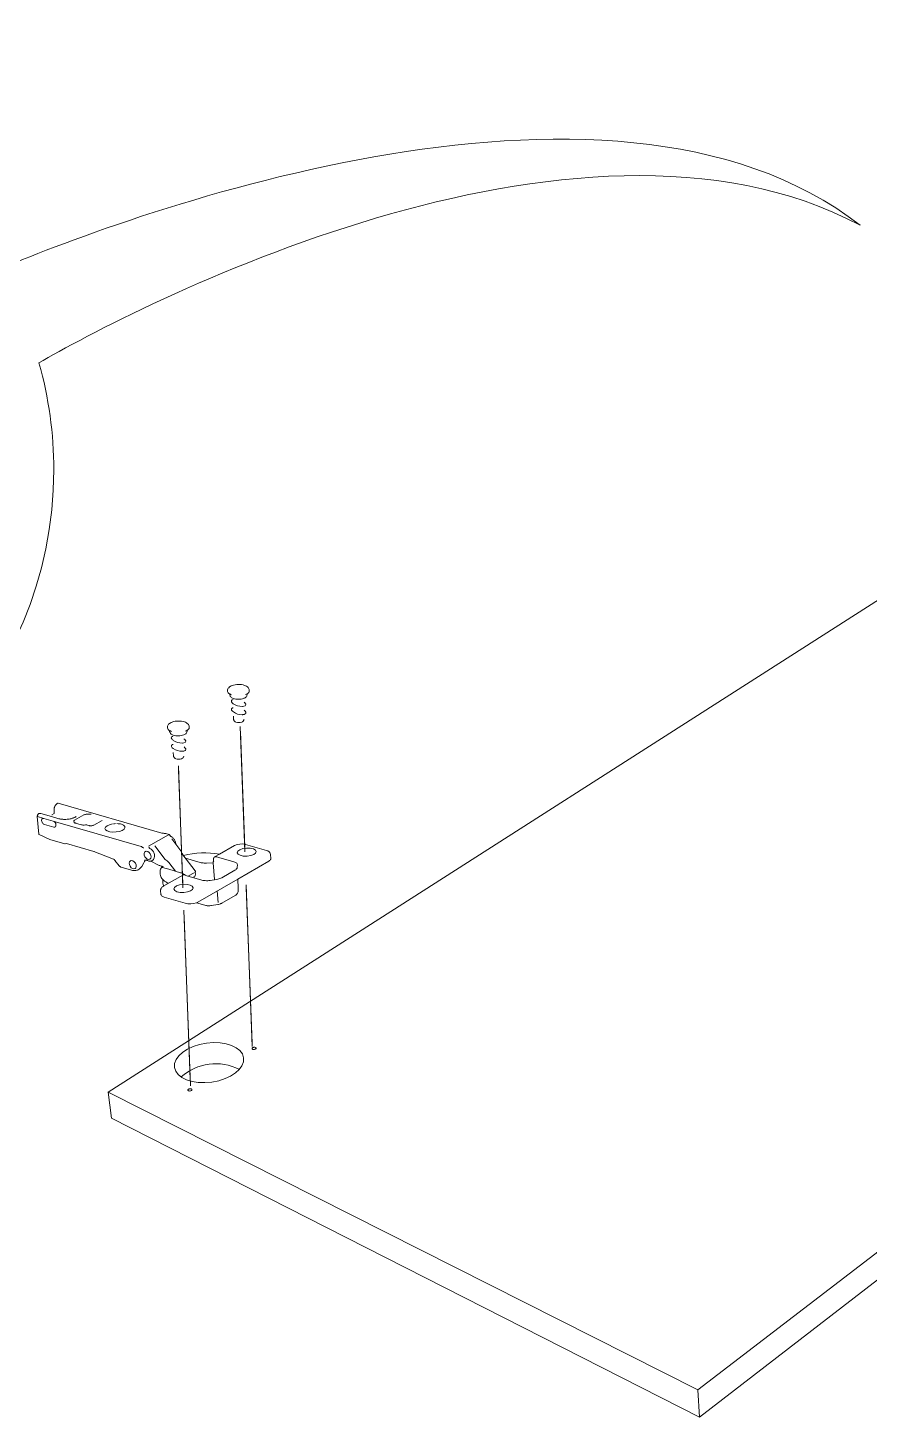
# Model space of a CAD drawing. Header units: metres. Extents: x -8.4 to 7.9, y -3.9 to 2.
# Drawn here: x 5.4604 to 5.6875, y -2.2476 to -1.8728 of the extents above; entities that cross this region are included whole.
import ezdxf

# ---------------------------------------------------------------- set-up
doc = ezdxf.new("R2010")
doc.units = ezdxf.units.M
doc.header["$MEASUREMENT"] = 0
doc.layers.add('PDF20_Geometry_Num_Penna__1', color=255, linetype='Continuous', lineweight=18)
doc.layers.add('PDF20_Geometry_Num_Penna__7', color=7, linetype='Continuous', lineweight=18)

msp = doc.modelspace()

# ---------------------------------------------------------------- linework, layer by layer
at = {"layer": 'PDF20_Geometry_Num_Penna__1', "color": 255, "linetype": 'Continuous', "lineweight": 18, "flags": 128}
for points in [[(5.518973226620294, -2.093783225599512), (5.517798205572177, -2.062552089477767)], [(5.502265588933838, -2.10378713737216), (5.501102481914093, -2.072889594044811)], [(5.520962720432942, -2.146696255178073), (5.519385600927293, -2.104794617396307)], [(5.50424942358301, -2.156485565514684), (5.50259486289295, -2.112548118134976)]]:
    msp.add_lwpolyline(points, dxfattribs=at)
at = {"layer": 'PDF20_Geometry_Num_Penna__7', "color": 7, "linetype": 'Continuous', "lineweight": 18, "flags": 128}
for points in [[(5.256800415624439, -1.982633085013977, 0.02196917257245286), (5.256386403138539, -1.992028785638272, 0.4142065898718503), (5.361923844958366, -2.097563248951007, 0.4142042204241888), (5.467457265793618, -1.99202550928047, 0.06930218756794163), (5.463459215722928, -1.963155286805847)], [(5.515389635811569, -2.052671041122696, -0.1180646777529563), (5.514514103651635, -2.052143100740494, -0.1986582991674896), (5.514354306746105, -2.051762894310096), (5.514351328239012, -2.051514188967846, -0.1975527333942448), (5.514645009038364, -2.050771647149606, -0.1172558081819485), (5.51556998441604, -2.050186370505868, -0.08210785403223035), (5.517257308684121, -2.049890009050132, -0.08250921443443246), (5.518952823846707, -2.050143480003731, -0.1163818539358103), (5.519889415402045, -2.050707013545693, -0.2003550168977959), (5.520203498974983, -2.051440619842654), (5.520206477482074, -2.051692303691997, -0.2029808780712098), (5.520054573620349, -2.052074892928077, -0.1192401835167688), (5.519191402264843, -2.052624278561339)], [(5.514837718447259, -2.052401486230799, 0.0585259076531644), (5.515055149465051, -2.052981252636414, 0.1911129571583629), (5.515180544613663, -2.053272252779371, 0.1117457954557876), (5.51585249581379, -2.053678223296147, 0.0792275491591553), (5.517306007275089, -2.053894165060382, 0.08014214548473643), (5.51875549775183, -2.05364084303218, 0.115739109677114), (5.51941836450529, -2.053221022457362, 0.1952155032056271), (5.519534824132634, -2.052927937359448, 0.04808692845799975), (5.519712045304667, -2.05236053175827)], [(5.515366850232465, -2.054412127443804, 0.1298592418673019), (5.51541346386827, -2.054587859362302, 0.1175187243957646), (5.51588704649607, -2.055112076610616, 0.1544135473000879), (5.518281021571922, -2.055838832341264, -0.009373535543690971), (5.518400161855635, -2.055837343087717, 0.1146213995424601), (5.519080750726344, -2.055646718633777, 0.2689907608279508), (5.519272417657767, -2.05531759360002)], [(5.515439674730728, -2.056801634759017, 0.1168212424355471), (5.515913257358487, -2.05732287350026, 0.155213756877995), (5.51830723243434, -2.058052309887291, 0.0007023838465478438), (5.518426372718052, -2.058047842126652, 0.1199042005107814), (5.519106961588761, -2.057854239165619)], [(5.49917955773497, -2.062545983538226, -0.1191033856789139), (5.498304025575036, -2.062016851753187, -0.2012618005294963), (5.49814110123706, -2.061638581352399), (5.498138122729966, -2.061388386756602, -0.2007443131085903), (5.498434930961765, -2.060647334191909, -0.1193947932537857), (5.499356927832347, -2.060060568294624, -0.08219241630785167), (5.501047230607521, -2.059764206838889, -0.08318987043894675), (5.502739767263015, -2.060018571344616, -0.1180490804449492), (5.503676358818352, -2.060582700587995, -0.1995952439479281), (5.50399044239129, -2.061315860108892), (5.503993420898382, -2.061566054704689, -0.2029808775304089), (5.503841517036771, -2.061949388567656, -0.1162278585889539), (5.50297834568114, -2.062499220976841)], [(5.515968508665059, -2.059431656521975), (5.516209767739576, -2.059823330204681, 0.1201044193906299), (5.516605462406857, -2.060081119993565, 0.08010553214805728), (5.517385831265176, -2.060196239292702, 0.08184946689273055), (5.518161732362855, -2.060062206473525, 0.115309799093163), (5.518545959777828, -2.059796523640846), (5.518781261838162, -2.059395914436862)], [(5.498967488029926, -2.063147344120304, 0.1141614591849304), (5.499639439230102, -2.063550485055272, 0.08048126875936962), (5.501092950691397, -2.063769405326617, 0.08012797867439272), (5.502542292242771, -2.063515040820901, 0.1126564404386365), (5.50320828642866, -2.063095518096799, 0.1886369029858361), (5.503324597130716, -2.062801390521446, 0.04460965551845526), (5.503501818302713, -2.0622354741738)], [(5.502585629520963, -2.064528328933851, -0.1047382096698476), (5.503013194214136, -2.065017101947783, -0.1021218657175717), (5.503059361074076, -2.065194323119806, -0.266936914373623), (5.502867694142652, -2.065521661049306, -0.1146879344968847), (5.502187105271942, -2.065711540876474), (5.502067964988231, -2.065711540876474, -0.1544403381679013), (5.499674734539157, -2.064986274399364, -0.1182039044775059), (5.499200407284657, -2.064459376494632)], [(5.49922646922166, -2.066675832547785, 0.1166892956197143), (5.499703030356533, -2.067197071289017, 0.1550889463160252), (5.50209715435774, -2.067927401228176)], [(5.502213316134359, -2.067921444213959, 0.1214920873185581), (5.502893905005069, -2.067729330506503, 0.2763916104744746), (5.503085571936491, -2.067399609771328)], [(5.499758281663104, -2.06930451398254), (5.499996562230529, -2.069699166172339, 0.117373129945977), (5.500392405823166, -2.069955168856966, 0.07817302620112211), (5.501171285427938, -2.070072670961778)], [(5.502568205254469, -2.0692695165242), (5.50233588170123, -2.069670125728184, -0.1179995762924738), (5.501945995122775, -2.069936404262271)], [(5.493877219408335, -2.097444108667295), (5.494173431938716, -2.097276567643323), (5.494273211926325, -2.097214018994374), (5.494368970929352, -2.097124663781586, 0.4273563585104975), (5.493356278517801, -2.094143178181679), (5.493268412558563, -2.094085097293369), (5.493207353163161, -2.094009145362502), (5.493155229289036, -2.093910854628439), (5.49313289048584, -2.093809585387283)], [(5.512149317945291, -2.095690661541753), (5.51620172577043, -2.093364298576916, -0.1782958903598937), (5.519217464201904, -2.093064958614079), (5.524845949055208, -2.094683777219001, -0.3180260764679796), (5.525959910707918, -2.095763486040172), (5.526023948610412, -2.096849151875504)], [(5.502423003033694, -2.095997447772313, -0.1023992618990216), (5.512149169019938, -2.095691108317816), (5.510855007688108, -2.096420842555557), (5.510843093659737, -2.096434245837475), (5.510828201124273, -2.096434245837475), (5.510817776349447, -2.096446159865846), (5.510805862321076, -2.096447649119392), (5.510805862321076, -2.096461052401311), (5.510793948292705, -2.096461052401311), (5.510793948292705, -2.096472966429682), (5.510782034264334, -2.096472966429682), (5.510767141728869, -2.096487858965146), (5.510753738446952, -2.096496794486424), (5.510738845911488, -2.096498283739971), (5.510738845911488, -2.096511687021888), (5.510729910390211, -2.096522111796713), (5.510715017854745, -2.096522111796713), (5.510715017854745, -2.096534025825084), (5.510703103826375, -2.096534025825084), (5.510703103826375, -2.096545939853455), (5.51069267905155, -2.096545939853455), (5.510695657558642, -2.096562321642466), (5.510683743530271, -2.096563810896012), (5.510683743530271, -2.096575724924384), (5.510674808008993, -2.096587638952755), (5.510653958459343, -2.096601042234673), (5.510653958459343, -2.096611467009498), (5.510642044430972, -2.096611467009498), (5.510645022938064, -2.096623381037869), (5.510631619656147, -2.096638273573333), (5.510631619656147, -2.096650187601704), (5.510619705627776, -2.096650187601704), (5.510619705627776, -2.096663590883622), (5.510619705627776, -2.09667699416554), (5.510607791599404, -2.09667699416554), (5.510607791599404, -2.096687418940364), (5.510607791599404, -2.096699332968736), (5.510595877571033, -2.096699332968736), (5.510595877571033, -2.096715714757746), (5.510595877571033, -2.096726139532571), (5.510580985035569, -2.096738053560943), (5.510583963542661, -2.096749967589314), (5.510583963542661, -2.096761881617685), (5.510573538767837, -2.096761881617685), (5.510573538767837, -2.096775284899603), (5.510573538767837, -2.096790177435067), (5.510573538767837, -2.096802091463438), (5.510561624739466, -2.096802091463438), (5.510561624739466, -2.096812516238263), (5.510561624739466, -2.096827408773727), (5.510561624739466, -2.096840812055645), (5.510561624739466, -2.096851236830469), (5.510549710711095, -2.096863150858841), (5.510549710711095, -2.096879532647852), (5.510549710711095, -2.096900382197501), (5.510549710711095, -2.096913785479419), (5.510549710711095, -2.096927188761336), (5.510549710711095, -2.096939102789708), (5.510549710711095, -2.096949527564532), (5.510549710711095, -2.09696293084645), (5.510549710711095, -2.096973355621275), (5.51054956178574, -2.096991673439896), (5.510580836110215, -2.097539718744974)], [(5.497113665215392, -2.104265634536622), (5.49701835298842, -2.104326693932024), (5.496817303759656, -2.104459237497655), (5.496628168559263, -2.104609652105842), (5.49648371096526, -2.104777937756587), (5.496407759034394, -2.10491345982931), (5.496349678146083, -2.105040046380755), (5.49631393606097, -2.105177057707024), (5.496288618750681, -2.105305133512015), (5.496291150481709, -2.105443634091832), (5.496366804561867, -2.106540767179471), (5.496396589632796, -2.106665864477369), (5.496457649028198, -2.106779047746897), (5.496555939762261, -2.106890741762877), (5.496684015567253, -2.107002435778858), (5.496849322710903, -2.107099237259375), (5.497038457911298, -2.107187103218612), (5.497251421168434, -2.107255608881747), (5.502909095391243, -2.108914637332447, 0.150681934996563), (5.505921259614211, -2.108778072782246)]]:
    msp.add_lwpolyline(points, format="xyb", dxfattribs=at)
for points in [[(5.730592581356516, -2.00104174810114), (5.482158283251642, -2.159851278529569)], [(5.641199541531891, -2.240158531392907), (5.880829372670396, -2.056603564037345)], [(5.515916086940225, -2.058421495841446), (5.515928000968596, -2.059291219912549)], [(5.519022669838035, -2.095094364421771), (5.517749358055855, -2.061237674297706)], [(5.641664933265144, -2.247571439845513), (5.880675234928343, -2.063204829307158)], [(5.499703030356533, -2.068296736107685), (5.499714944384904, -2.069166460178788)], [(5.502300586392179, -2.104786277576446), (5.501067484455753, -2.071893134496908)], [(5.467600085208719, -2.084694757981841), (5.467536047306224, -2.083842904953295), (5.467536047306224, -2.083692490345108), (5.467533068799131, -2.083533140215642), (5.467558386109419, -2.083366343818444), (5.467591149687441, -2.083215929210257), (5.467628381026102, -2.083064025348523), (5.467673058632493, -2.082915099993882), (5.467737096534989, -2.082763196132149), (5.46781155921231, -2.082623206298786), (5.467893468157362, -2.082489173479609), (5.4679813341166, -2.082373011702989), (5.468070689329384, -2.082256849926369), (5.468177915584726, -2.08215706993876), (5.468280674079429, -2.082073671740161), (5.468390878841863, -2.082005166077026), (5.468414706898605, -2.081994741302201), (5.468454916744359, -2.08200367682348)], [(5.496602404472909, -2.089998436636668), (5.468666986449367, -2.081962424500245)], [(5.463384306269544, -2.090257566753743), (5.463011992882942, -2.085488976898141), (5.463010503629397, -2.085402600192449), (5.463017949897128, -2.085313244979664), (5.463047734968056, -2.085211975738509), (5.463071563024799, -2.085122620525724), (5.463117729884737, -2.085036243820032), (5.463166875251768, -2.084949867114341), (5.463216020618801, -2.084884339958299), (5.463277080014204, -2.084820302055803), (5.46335303194507, -2.084786049224236), (5.463382817015998, -2.084768178181679), (5.463414091340473, -2.084768178181679)], [(5.463065159234549, -2.085524867908609), (5.464783757827105, -2.086029724860842)], [(5.466872584851298, -2.085543036801876), (5.463943223125511, -2.084686716012691)], [(5.46478420460317, -2.086029427010133), (5.467295086082414, -2.086751714980141)], [(5.464906323393975, -2.087657032211004), (5.467430608155139, -2.088389744955837)], [(5.468856270575116, -2.086119526849691), (5.466872584851298, -2.08554318572723)], [(5.466916219980209, -2.085077645068623), (5.467599787358011, -2.084694906907196)], [(5.467294341455641, -2.086752161756205), (5.491034532238949, -2.093622088365791)], [(5.473466552778735, -2.085533505579179), (5.473454638750362, -2.085548398114643), (5.473417407411702, -2.085573715424932), (5.473368262044671, -2.085612436017138), (5.473307202649268, -2.085652645862892), (5.473234229225494, -2.085701791229923), (5.473134449237885, -2.085753915104047), (5.473021265968357, -2.085804549724625), (5.472896168670459, -2.085870076880667), (5.472721926005529, -2.085922200754792), (5.472550661847692, -2.085987727910834), (5.472349612618927, -2.086050276559783), (5.472114310558594, -2.086106868194546), (5.471879008498262, -2.086156013561578), (5.471613921367002, -2.086199201914424), (5.471323516925452, -2.086239411760177), (5.471037580244541, -2.086266218324012), (5.47074717580299, -2.08629600339494), (5.47051932001039, -2.086297492648487), (5.470298910485522, -2.086300471155579), (5.470084457974839, -2.086290046380754), (5.469871494717704, -2.086281110859476), (5.469670445488937, -2.086260261309826), (5.469469396260171, -2.08623792250663), (5.469280261059778, -2.086212605196342), (5.469108996901941, -2.086176863111228), (5.468977942589858, -2.086144099533207), (5.468855823799052, -2.086120271476464)], [(5.472847023303428, -2.086795796885115), (5.472832130767964, -2.086719844954248), (5.472867872853078, -2.086633468248556), (5.472939357023306, -2.08655751631769), (5.473054029546378, -2.086493478415194)], [(5.472945909738909, -2.087069223836236), (5.472847619004846, -2.086795201183697)], [(5.473364538910805, -2.087277123631314), (5.473315393543773, -2.08726669885649), (5.473251355641279, -2.087290526913232), (5.473138172371751, -2.087242870799747), (5.473050306412513, -2.087193725432716), (5.472986268510017, -2.087144580065684), (5.472946058664265, -2.087070117388364)], [(5.473053582770316, -2.086493478415194), (5.475555528728282, -2.085098047842209)], [(5.474949998236312, -2.087781831658193), (5.47325075993986, -2.087290377987878)], [(5.475555081952217, -2.085098643543628), (5.475692093278488, -2.085033116387585), (5.47583655087249, -2.084995885048925), (5.476028664579976, -2.084952696696079), (5.476214821273277, -2.084925890132244)], [(5.476215268049342, -2.084926485833662), (5.4769167064697, -2.084880318973724)], [(5.476916259693636, -2.084880467899078), (5.477071142062464, -2.084877489391985), (5.477230492191929, -2.084876000138439), (5.477380906800115, -2.084898338941635), (5.477514939619293, -2.084934081026749)], [(5.480467831551113, -2.086640169889515), (5.478257779288241, -2.08786582555821)], [(5.483524822305827, -2.087504979423915), (5.483806291226099, -2.087461791071069), (5.484098184921194, -2.087446898535605)], [(5.484476008545919, -2.087441537222838), (5.484811090593859, -2.087463876026034), (5.485138726374069, -2.087496639604055), (5.485441044843991, -2.087542806463994), (5.48571506749653, -2.087615779887768)], [(5.463385050896317, -2.090257864604452), (5.463385050896317, -2.090268289379277), (5.463393986417596, -2.090280203407648), (5.463393986417596, -2.090293606689566), (5.463393986417596, -2.090307009971484), (5.46340887895306, -2.090307009971484), (5.46340887895306, -2.090318923999855), (5.463422282234978, -2.090327859521134), (5.463422282234978, -2.090341262803051), (5.463434196263348, -2.090341262803051), (5.463434196263348, -2.090353176831423), (5.463449088798813, -2.090353176831423), (5.463449088798813, -2.090368069366886), (5.463461002827184, -2.090382961902351), (5.463475895362648, -2.090382961902351)], [(5.466354771393212, -2.091734757346426), (5.463474555034456, -2.090382515126286)], [(5.475647713522806, -2.087789724701989), (5.475662606058268, -2.087828445294195), (5.475473470857875, -2.087841848576113), (5.475287314164575, -2.087832913054834), (5.475113071499644, -2.087806106490999), (5.474949253609539, -2.087782278434257)], [(5.475063479356549, -2.087758748228223), (5.475011355482425, -2.087758748228223), (5.474950296087022, -2.087782576284965)], [(5.476026281774302, -2.087770215480531), (5.475662903908979, -2.087828296368841)], [(5.476261881685343, -2.087792852134436), (5.476185929754478, -2.087767534824147), (5.476112956330704, -2.087767534824147), (5.476026579625011, -2.08777051333124)], [(5.476262477386762, -2.087793149985145), (5.476980297596131, -2.087995688467457), (5.47702646445607, -2.087970371157168), (5.477081566837287, -2.087982285185539)], [(5.476980893297551, -2.087995837392811), (5.477143221934109, -2.088031579477925), (5.47732937862741, -2.088055407534668), (5.477533406363268, -2.088052429027575), (5.477741901859766, -2.088024133210193), (5.47793103706016, -2.08798392336444), (5.478105279725089, -2.087933288743862), (5.478257183586822, -2.087866272334274), (5.478178253148863, -2.087869250841367), (5.478132086288925, -2.087884143376831)], [(5.498385487744024, -2.090437766432859), (5.493001836173756, -2.093486268442358)], [(5.496989312544266, -2.090056517524978), (5.496901446585029, -2.090041624989514), (5.4968299624148, -2.090041624989514), (5.496765924512305, -2.090029710961142), (5.496701886609809, -2.090022264693411), (5.496640827214406, -2.090010350665039), (5.4966021066222, -2.089998436636668)], [(5.497690304188562, -2.090149595871629), (5.497580099426127, -2.090122789307793), (5.497455002128228, -2.090100450504597), (5.4973418188587, -2.090076622447854), (5.497216721560803, -2.090066197673029), (5.497091624262905, -2.090057262151751), (5.496988865768203, -2.090057262151751)], [(5.497690750964624, -2.090149298020919), (5.498597706374388, -2.090411406645087), (5.498499415640325, -2.090399492616716), (5.498384743117251, -2.090438213208922)], [(5.498749014534704, -2.090508803827023), (5.498722207970868, -2.090483486516733), (5.498702847674764, -2.090461147713537), (5.498658170068372, -2.090435830403248), (5.498635831265176, -2.090422427121331), (5.498612003208433, -2.090412002346506), (5.498597110672969, -2.090412002346506)], [(5.498749014534704, -2.090646261929356), (5.498775821098538, -2.090597116562324), (5.498775821098538, -2.090547971195293), (5.498749014534704, -2.090509250603086)], [(5.498874111832601, -2.090785060359881), (5.498850283775859, -2.090759743049592), (5.498836880493942, -2.090719533203839), (5.498816030944292, -2.090695705147096), (5.498804116915921, -2.090686769625818), (5.498775821098538, -2.090661452315529), (5.498749014534704, -2.090646559780065)], [(5.498749461310767, -2.090508654901668), (5.498783714142334, -2.090545886240328), (5.498813499213263, -2.090598010114452), (5.498835838016459, -2.090647155481483), (5.498874558608666, -2.090682897566597), (5.498886472637037, -2.090732042933629), (5.498917746961512, -2.090772252779382), (5.498902854426047, -2.090772252779382), (5.498874558608666, -2.0907856560613)], [(5.500380789645504, -2.092981411490126), (5.500380789645504, -2.09293375537664), (5.50036589711004, -2.092744620176246), (5.50034057979975, -2.092570377511317), (5.500285477418533, -2.092381242310922), (5.500231864290862, -2.092208488899539), (5.500160380120636, -2.092020842952691), (5.500066557147211, -2.091857025062586), (5.499950395370591, -2.091685760904749), (5.499837212101064, -2.091536835550109), (5.499721050324445, -2.091387910195468), (5.499584038998174, -2.091262812897569), (5.499444049164812, -2.091139204853217), (5.499293634556626, -2.091039424865608), (5.499193854569016, -2.090981343977298), (5.49909258532786, -2.09093070935672)], [(5.466354175691793, -2.091734608421072), (5.470479408015346, -2.092924522004652), (5.470503236072089, -2.092936436033024), (5.470528553382379, -2.092923032751106)], [(5.470529446934507, -2.092922734900397), (5.470877932264365, -2.092779766559941), (5.470851125700531, -2.09276785253157)], [(5.470877336562947, -2.092779915485296), (5.478219356546743, -2.094919972831486), (5.478219356546743, -2.094908058803115)], [(5.483969662340139, -2.097377092257706), (5.483947323536944, -2.097339860919046), (5.483880307127355, -2.097265398241726), (5.483816269224859, -2.097207317353416), (5.483755209829456, -2.097155193479291), (5.48369117192696, -2.09710604811226), (5.483615219996095, -2.0970688167736), (5.483545225079411, -2.09703158543494), (5.478219654397454, -2.094919823906131)], [(5.491035127940368, -2.093621790515082), (5.491139375688617, -2.093657532600195), (5.491212349112391, -2.093708167220773)], [(5.491739098091755, -2.09398918936498), (5.49157974796229, -2.093929619223124), (5.491427844100556, -2.093867070574174), (5.491311682323936, -2.093794097150401), (5.491211902336326, -2.093709209698255)], [(5.492166662784929, -2.094937248172624), (5.492291760082828, -2.094870231763037)], [(5.497550612205907, -2.097098601844528), (5.494749326285111, -2.093466312444836)], [(5.50177398633817, -2.094793535205396), (5.499298846944037, -2.091567812023874)], [(5.501774433114233, -2.094793237354687), (5.501783368635512, -2.094805151383058), (5.501783368635512, -2.094818554664976), (5.501793793410337, -2.094818554664976), (5.501793793410337, -2.094830468693347), (5.501805707438708, -2.094840893468172), (5.501805707438708, -2.094852807496543), (5.501820599974171, -2.094852807496543), (5.501820599974171, -2.094867700032007), (5.501832514002544, -2.094879614060378), (5.501832514002544, -2.09489152808875), (5.501844428030915, -2.09489152808875), (5.501844428030915, -2.094904931370667), (5.501844428030915, -2.094916845399039), (5.501857831312832, -2.094916845399039), (5.501857831312832, -2.094930248680956), (5.501872723848297, -2.094943651962874), (5.501872723848297, -2.094955565991246), (5.501884637876667, -2.09496599076607), (5.501884637876667, -2.094977904794441), (5.501899530412132, -2.094991308076359), (5.501899530412132, -2.095004711358277), (5.50190846593341, -2.095018114640195), (5.50190846593341, -2.095030028668566), (5.50190846593341, -2.095041942696937), (5.501921869215328, -2.095041942696937), (5.501921869215328, -2.095055345978855), (5.501921869215328, -2.09506577075368), (5.501933783243699, -2.095077684782051), (5.501933783243699, -2.095088109556876), (5.501933783243699, -2.095104491345886), (5.50194569727207, -2.095104491345886), (5.50194569727207, -2.095116405374258), (5.50204100949904, -2.095378513998425)], [(5.483970406966912, -2.097377985809834), (5.485127556972472, -2.09885234682078), (5.485142449507936, -2.098840432792408), (5.485154363536307, -2.098816604735665)], [(5.485127556972472, -2.09885234682078), (5.485191594874967, -2.098928298751646), (5.485267546805836, -2.098992336654142), (5.485344987990248, -2.099050417542452), (5.485414982906929, -2.09910105216303), (5.485493913344889, -2.099147219022969), (5.485569865275756, -2.099187428868722), (5.485621989149881, -2.099199342897093)], [(5.488152677701293, -2.097489679825815), (5.48826586097082, -2.097410749387855)], [(5.4917533949258, -2.098033257370254), (5.491203860367175, -2.098978933372224), (5.491051956505443, -2.099206789164825), (5.490883670854698, -2.099397413618765), (5.490682621625933, -2.099573145537241), (5.490477104636528, -2.099713135370604)], [(5.491753543851155, -2.098033555220963), (5.491848856078126, -2.097857823302487), (5.491939700544457, -2.097704430187207), (5.491997781432767, -2.097555504832567), (5.492046926799798, -2.097418493506297)], [(5.491957273736304, -2.097356093782702), (5.491981101793047, -2.097342690500785), (5.492006419103335, -2.09732779796532), (5.49203322566717, -2.097317373190496), (5.492067478498739, -2.097302480655031), (5.49211215610513, -2.097289077373114)], [(5.492760428173884, -2.097408068731472), (5.49265766967918, -2.097357434110894), (5.492571292973489, -2.09732169202578), (5.492468534478786, -2.097296374715491), (5.492343437180887, -2.097275525165841), (5.49221833988299, -2.097275525165841), (5.49212302765602, -2.097288928447759), (5.492111113627648, -2.097317224265141), (5.492082817810266, -2.097327649039966), (5.492082817810266, -2.097354455603801), (5.492070903781896, -2.097366369632172), (5.492058989753525, -2.097390197688915), (5.492047075725153, -2.097418493506296)], [(5.493876921557626, -2.097444108667295), (5.493789055598389, -2.097494743287872), (5.493690764864325, -2.097534953133626), (5.493535882495499, -2.097561759697461), (5.493388446394404, -2.097575162979378), (5.49323654253267, -2.097564738204554), (5.493074213896111, -2.09752899611944), (5.492922310034377, -2.097479850752409), (5.492759981397819, -2.097408366582181), (5.492748067369448, -2.097369645989974), (5.492736153341077, -2.097319011369397)], [(5.493367894695463, -2.097036053195579), (5.493487034979176, -2.096970526039537)], [(5.496209688312721, -2.098817498287794), (5.496029488633606, -2.098756438892391), (5.495868649250593, -2.098696868750534), (5.495730148670777, -2.098626873833853), (5.493676468030279, -2.097535250984335)], [(5.496710077504314, -2.098963147284632), (5.49654179185357, -2.099228234415893), (5.496389887991837, -2.099491832293607), (5.496270747708123, -2.099771811960332), (5.496200752791442, -2.1000339205845), (5.496163521452782, -2.100296029208668), (5.496169478466968, -2.100558137832836)], [(5.496209688312721, -2.098817200437084), (5.496523920811013, -2.098900598635683), (5.496698163475942, -2.098963147284632), (5.496850067337677, -2.099022717426489), (5.497000481945864, -2.099097180103809)], [(5.498478566090674, -2.097935711262965), (5.498262624326446, -2.097704876963271), (5.498033279280299, -2.097482978184856), (5.49779202020578, -2.097272993434812), (5.497550761131262, -2.097098750769883)], [(5.500273116614098, -2.100283519478879), (5.498478566090674, -2.097936455889738)], [(5.505616856189324, -2.100166613075485), (5.502309224062748, -2.095850756297992), (5.502245186160254, -2.095776293620671), (5.502193062286128, -2.095701830943351), (5.502154341693921, -2.09562736826603), (5.502117110355262, -2.095539502306792), (5.502076900509509, -2.095465039629472), (5.502041158424395, -2.09537866292378)], [(5.506954503724709, -2.097908755773775), (5.503018406601549, -2.096781390839143)], [(5.50868516527099, -2.098089551154309), (5.508367954265605, -2.098105932943319), (5.508059678781498, -2.098095508168494), (5.507760338818669, -2.09806423384402), (5.507469934377121, -2.09802700250536), (5.507201868738766, -2.097980835645421), (5.506954652650063, -2.097907862221647)], [(5.508684718494926, -2.098089104378245), (5.510500118567999, -2.098014641700924), (5.510497140060905, -2.097902947684943), (5.510497140060905, -2.097777850387045), (5.510494161553813, -2.09767658114589), (5.510494161553813, -2.097615521750487)], [(5.510619407777066, -2.097614777123713), (5.510558348381663, -2.09761626637726), (5.510494310479167, -2.09761626637726)], [(5.510500118567999, -2.098014641700924), (5.510805415545012, -2.102521122932358)], [(5.511116818461567, -2.096406396796157), (5.511018527727503, -2.096384057992961), (5.510930661768265, -2.096394482767786), (5.5108547098374, -2.096421289331621)], [(5.511980734443839, -2.096557556031118), (5.511706711791299, -2.09648607186089), (5.511419285856842, -2.096438415747405), (5.511116967386921, -2.096405652169384)], [(5.516029568060461, -2.097723939408665), (5.511980287667775, -2.096557853881827)], [(5.516029121284397, -2.097724535110084), (5.516279315880195, -2.097807933308683), (5.516495257644423, -2.097906224042745), (5.516681414337725, -2.098014939551633), (5.516824382678179, -2.098137058342439), (5.516925651919335, -2.098277048175802), (5.516977775793459, -2.098412570248525), (5.516980754300552, -2.098562984856712), (5.516922673412243, -2.099316547151195)], [(5.517085448824866, -2.102392302500594), (5.525493774347892, -2.097546271460579)], [(5.525494518974665, -2.09754567575916), (5.525677697160872, -2.097417599954169), (5.525840025797431, -2.097289524149177), (5.525951719813412, -2.09713910954099), (5.526012779208815, -2.096999119707628), (5.526023203983639, -2.09684870509944)], [(5.490189231926007, -2.099871591947942), (5.490013500007532, -2.099960947160726), (5.489822875553591, -2.1000339205845), (5.489627783339011, -2.100090512219264), (5.489426734110246, -2.100115829529553), (5.489188453542821, -2.10012923281147), (5.488938258947023, -2.100120297290192), (5.488685085844135, -2.100089022965718), (5.488431912741245, -2.100014560288397), (5.485621691299171, -2.099199938598511)], [(5.48935688811892, -2.099579698252846), (5.489467092881354, -2.099512681843257)], [(5.490476657860464, -2.099713582146668), (5.490189231926007, -2.099871443022587)], [(5.496169031690904, -2.100558286758191), (5.496198816761832, -2.101110799823909)], [(5.496198072135059, -2.101110948749263), (5.496238281980812, -2.101395396176628), (5.496335083461329, -2.101670908082713), (5.496460180759227, -2.101944930735253), (5.496622509395786, -2.102217464134246), (5.496844408174201, -2.102482551265506)], [(5.49665184769065, -2.099274103425122), (5.496686100522218, -2.099274103425122), (5.496712907086053, -2.099274103425122), (5.496750138424713, -2.099272614171576), (5.496776944988548, -2.099272614171576), (5.496803751552383, -2.099272614171576), (5.496840982891044, -2.099286017453494)], [(5.496840833965688, -2.099286017453494), (5.49741717508815, -2.099454303104238)], [(5.496916785896556, -2.103557643400659), (5.496843812472782, -2.102482402340152), (5.4970850715473, -2.102714725893391), (5.497344201664376, -2.102936624671806), (5.497652477148483, -2.103160012703768), (5.497978623675145, -2.103365529693172), (5.498344980047563, -2.103562111161298)], [(5.49711426091681, -2.104265634536621), (5.502445788612954, -2.101220111034215)], [(5.497416877237441, -2.099454452029593), (5.498499564565679, -2.099767195274338)], [(5.498498819938907, -2.099767195274338), (5.501654548203748, -2.100690532473112)], [(5.502559418658545, -2.10118302862091), (5.502510273291514, -2.101130904746785), (5.502385175993616, -2.101031124759176), (5.502221358103511, -2.100922409250288), (5.502032222903116, -2.100824118516225), (5.501829684420804, -2.100752634345997), (5.501655441755876, -2.100690085697048)], [(5.503344999904277, -2.101487283120441), (5.503100762322665, -2.101402395668296), (5.502884820558436, -2.101313040455511), (5.502713556400598, -2.101202835693077), (5.50262569044136, -2.101183475396973), (5.502539313735669, -2.101193900171798), (5.502445490762246, -2.101220706735634)], [(5.503345446680339, -2.10148758097115), (5.50741408736913, -2.102676005301185), (5.507688110021669, -2.102744510964319), (5.507987449984497, -2.102793656331351), (5.508304660989882, -2.102826419909372), (5.50864123229137, -2.102833866177104), (5.508979292846406, -2.102830887670011), (5.509315864147895, -2.10280259185263), (5.509653924702929, -2.102762382006876)], [(5.505287731155566, -2.100683384056089), (5.503804434623344, -2.101527790816903)], [(5.505238287937827, -2.101912465007941), (5.505363385235724, -2.101811195766785), (5.505470611491066, -2.101683119961794), (5.505558477450304, -2.101534194607153), (5.505619536845706, -2.101345059406759), (5.505650811170182, -2.101144010177994), (5.505647832663088, -2.100932536174403), (5.505610601324429, -2.100718083663721)], [(5.505610601324429, -2.10071838151443), (5.505610601324429, -2.100696042711234), (5.505610601324429, -2.100679660922223), (5.505610601324429, -2.100657322119027), (5.505598687296057, -2.100642429583563), (5.505598687296057, -2.100630515555192), (5.5055808162535, -2.100606687498449)], [(5.505581560880273, -2.10060638964774), (5.505611345951202, -2.100581072337451), (5.505645598782769, -2.100518523688502), (5.505669426839511, -2.100444061011181), (5.505679851614336, -2.10035321654485), (5.505679851614336, -2.100293646402994), (5.50565751281114, -2.10024152252887), (5.505615813711842, -2.100167059851549)], [(5.508248069355119, -2.109464916517845), (5.505921855315629, -2.108778370632951), (5.506145243347589, -2.108689015420166), (5.506346292576354, -2.108586256925464), (5.51708529989951, -2.102392451425948)], [(5.50965362685222, -2.102762233081521), (5.511393074994426, -2.102488210428982), (5.511707307492718, -2.102433108047765), (5.512003668948453, -2.102354177609806), (5.512292584136457, -2.102263333143474), (5.512553203507078, -2.102159085395226), (5.512778080792586, -2.102042923618606)], [(5.512778378643296, -2.102043668245379), (5.516346630140491, -2.099984030590695), (5.516547679369256, -2.099870847321168), (5.516695115470351, -2.099732346741352), (5.516817234261158, -2.09959235690799), (5.516890207684932, -2.09945534558172), (5.516922971262953, -2.099316845001904)], [(5.51724539465575, -2.104847188046494), (5.517086044526284, -2.102392898202012)], [(5.496916488045846, -2.10355734554995), (5.496946273116775, -2.103742012989704), (5.496983504455436, -2.103931148190099), (5.497050520865024, -2.104115815629853), (5.497114558767519, -2.10426623023804)], [(5.511771196469859, -2.108730565594111), (5.511567168734001, -2.105580794343456)], [(5.516390265269401, -2.106836979709852), (5.51655259390596, -2.106720817933232), (5.516713433288972, -2.106604656156612), (5.516850444615241, -2.10646466632325), (5.516975541913141, -2.106312762461516), (5.517050004590461, -2.106187665163618), (5.517108085478771, -2.10603725055543), (5.517158720099348, -2.105885346693697), (5.517184037409637, -2.105723018057138)], [(5.51724539465575, -2.104781660890453), (5.51724539465575, -2.104817402975566), (5.51724539465575, -2.104847188046494), (5.517181356753253, -2.105609685862256)], [(5.517184335260347, -2.105723613758556), (5.517190292274533, -2.10565957585606), (5.517181356753253, -2.105608941235483)], [(5.520997717891283, -2.14755585232506), (5.519353581976047, -2.103935615950737)], [(5.508248813981893, -2.109464916517845), (5.508449863210658, -2.109509594124237), (5.508650912439423, -2.109548314716444), (5.508862386443013, -2.109582567548012), (5.509075349700149, -2.10959150306929), (5.509335969070771, -2.109600438590569), (5.509604034709125, -2.109585546055104), (5.5098631648262, -2.109558739491269), (5.509976348095727, -2.109542357702258), (5.511697925195376, -2.109269824303266)], [(5.511698520896793, -2.109270122153975), (5.51193680146422, -2.109219487533397), (5.512178060538738, -2.10916438515218), (5.512402937824246, -2.109088433221313), (5.512550373925341, -2.109034820093642), (5.512699299279981, -2.108960357416322), (5.512824396577879, -2.108896319513827)], [(5.512824247652524, -2.108896170588472), (5.516391009896174, -2.106836532933788)], [(5.504310482978413, -2.158210418972135), (5.502530824990455, -2.110823860378944)], [(5.641665082190499, -2.247572035546932), (5.482992563088341, -2.166875342881207), (5.482157091848804, -2.159850533902795)], [(5.482157836475578, -2.159850831753505), (5.641199690457246, -2.240158829243616)], [(5.641664933265144, -2.247571439845513), (5.641200286158664, -2.240157935691488)]]:
    msp.add_lwpolyline(points, dxfattribs=at)
for points in [[(5.467535749455513, -2.083842904953295), (5.467550641990978, -2.083868222263584)], [(5.468390283140445, -2.082004868226317), (5.468414111197186, -2.081994443451492), (5.46845432104294, -2.081978061662482), (5.468493041635146, -2.081964658380564), (5.468542187002178, -2.081952744352193), (5.468579418340838, -2.081952744352193), (5.468615160425952, -2.081964658380564), (5.468667284300076, -2.081963169127017), (5.468554101030549, -2.081964658380564)], [(5.463012737509715, -2.085488530122077), (5.463021673030993, -2.085513847432366)], [(5.463353776571843, -2.084785453522818), (5.463440153277534, -2.084733329648693), (5.463539933265143, -2.084691630549393), (5.463641202506301, -2.084678227267476), (5.463739493240363, -2.084666313239105), (5.463845230242158, -2.084676738013929), (5.463943520976222, -2.084687162788755), (5.463815445171229, -2.084676738013929), (5.46367843384496, -2.084678227267476), (5.463553336547062, -2.084716947859683)], [(5.466980257882704, -2.085075560113658), (5.466940048036951, -2.085065135338833)], [(5.467608425028579, -2.084694311205777), (5.467623317564044, -2.084694311205777)], [(5.463434494114058, -2.09029211743602), (5.463449386649523, -2.090353176831423)], [(5.47601466559664, -2.087747132050561), (5.47601466559664, -2.087759046078932)], [(5.476363597702564, -2.087764556317054), (5.47631147382844, -2.087766045570601)], [(5.496939869326525, -2.090105960742719), (5.496966675890361, -2.090070218657605)], [(5.498873367205828, -2.090785507135945), (5.498952297643787, -2.09087039458809), (5.499028249574655, -2.090929964729947), (5.499065480913315, -2.090916561448029), (5.499092287477151, -2.090929964729947), (5.499058034645582, -2.090906136673204), (5.499028249574655, -2.090894222644833), (5.498993996743087, -2.090855502052626), (5.498967190179251, -2.090831673995884), (5.498940383615416, -2.09079593191077)], [(5.466308306682564, -2.091644657506869), (5.466320220710935, -2.091698270634539)], [(5.494767048402314, -2.093500416351049), (5.494767048402314, -2.093476588294306)], [(5.483993192546172, -2.097340009844401), (5.483984257024893, -2.097351923872772)], [(5.510581580736988, -2.097539123043556), (5.510593494765359, -2.097574865128669)], [(5.501555959618975, -2.100706914262123), (5.50159914797182, -2.100692021726658)], [(5.509653775777574, -2.102761637380103), (5.509632926227924, -2.10272142753435)], [(5.51724539465575, -2.104782107666517), (5.51724539465575, -2.104817849751631), (5.517248373162842, -2.104858059597383), (5.517248373162842, -2.10489678018959), (5.517248373162842, -2.104920608246332), (5.517248373162842, -2.10495932883854), (5.517248373162842, -2.104907204964415)], [(5.521870271544123, -2.148239866478926), (5.521754109767502, -2.148308372142061), (5.521617098441234, -2.148345603480721), (5.521471151593686, -2.148364963776825), (5.521326693999685, -2.148364963776825), (5.521198618194692, -2.148335178705897), (5.521091391939351, -2.14829645811369), (5.521015440008484, -2.148229441704101), (5.520966294641452, -2.148160936040966), (5.520966294641452, -2.148073070081729), (5.521003525980113, -2.147995628897315), (5.521073520896794, -2.147919676966448), (5.521180747152135, -2.147849682049767), (5.521305844450034, -2.14779457966855), (5.521442855776304, -2.147761816090529), (5.521588802623851, -2.147755859076343), (5.521721346189482, -2.1477737301189), (5.521849421994473, -2.147803515189828), (5.521946223474989, -2.147861596078138), (5.522007282870392, -2.147928612487727), (5.522025153912949, -2.148004564418593), (5.522016218391671, -2.148092430377832), (5.521958137503361, -2.148171360815792)], [(5.504580931422441, -2.159452158579131), (5.504464769645821, -2.159510239467441), (5.504318822798274, -2.159547470806101), (5.504174365204271, -2.159577255877029), (5.504025439849631, -2.159565341848658), (5.503900342551732, -2.159547470806101), (5.503796094803484, -2.159495346931977), (5.503717164365524, -2.159441733804306), (5.503668018998493, -2.159364292619893), (5.503668018998493, -2.159277915914201), (5.503708228844245, -2.159191539208509), (5.503784180775112, -2.159111119517003), (5.503891407030454, -2.159042613853869), (5.504016504328352, -2.15899197923329), (5.5041624511759, -2.15895474789463), (5.504306908769901, -2.158947301626898), (5.504443920096172, -2.158966661923001), (5.504569017394069, -2.15899197923329), (5.504656883353308, -2.159053038628693), (5.504726878269989, -2.159120055038282), (5.504743260059, -2.159209410251067), (5.504726878269989, -2.15928685143548), (5.504668797381679, -2.159373228141171)]]:
    msp.add_lwpolyline(points, close=True, dxfattribs=at)
at = {"layer": 'PDF20_Geometry_Num_Penna__7', "color": 7, "linetype": 'Continuous', "lineweight": 18}
for centre, radius, start, end in [((5.517887690092942, -2.055883229261965), 0.001529302465174767, 28.93395836060591, 53.4378919606785), ((5.517948360241451, -2.058070769294094), 0.001488112554146084, 28.8072303091794, 53.91209174128339), ((5.501307969560957, -2.06160562533926), 0.002765740123998277, 194.0237965740343, 206.9276215660318), ((5.499532095797116, -2.064287282756923), 0.0003784542611877925, 120.0155148070097, 179.7648499675857), ((5.501711488537882, -2.06796535526935), 0.001518905041453576, 29.06572550257278, 53.65359654243309), ((5.511160336121689, -2.166265691579413), 0.01404487783001371, 63.08058350716325, 131.7134706318531)]:
    msp.add_arc(centre, radius, start, end, dxfattribs=at)
for centre, major_axis, ratio, start_param, end_param in [((5.46484000803996, -2.086841597770498), (-0.0004315281073174937, 0.0007865438769477691), 0.6714117979537604, 5.679973611583761, 8.837038113997568), ((5.467357124835075, -2.087569574354001), (-0.0004584185388079551, 0.0007859815531937144), 0.6713489876470994, 2.532698375212125, 5.657838815327617), ((5.483978062111576, -2.088583267393431), (0.002710107521496231, 0.0001931579427277342), 0.4136966526392545, 1.790371780324325, 7.128957172644129)]:
    msp.add_ellipse(centre, major_axis=major_axis, ratio=ratio, start_param=start_param, end_param=end_param, dxfattribs=at)
for centre, major_axis, ratio in [((5.492769196500158, -2.095987917065753), (-0.0006055510216787168, 0.00105140086948758), 0.6780496229561663), ((5.519532199981533, -2.095124113896802), (0.002565935552636425, 0.0001554858833561677), 0.4196104458383672), ((5.488755614513727, -2.098534226294477), (-0.0006132013204640745, 0.001045588051220037), 0.6781781293276927), ((5.502460495490742, -2.104902796860723), (0.00259408021945228, 0.0001734323444274475), 0.4218596769480943), ((5.50935530999609, -2.151915711365281), (0.009325913542977909, 0.001308768095174277), 0.5619014782797745)]:
    msp.add_ellipse(centre, major_axis=major_axis, ratio=ratio, dxfattribs=at)
for points in [[(5.452566219583074, -1.93796724372472), (5.480589503565854, -1.926120231763036), (5.617039381248495, -1.872752830927465), (5.684983595796318, -1.926042790578622)], [(5.68498359579632, -1.926042790578623), (5.608508936934665, -1.88512257088394), (5.486729695937701, -1.949541722287412), (5.463458620021513, -1.963154988955138)], [(5.515558368238377, -2.054084640588948), (5.515653610631005, -2.054084640588948), (5.515726376429079, -2.05397145731942), (5.515826433876731, -2.05397145731942)], [(5.51543907902931, -2.056802081535081), (5.515504402789654, -2.056802081535081), (5.515328874266875, -2.056623371109512), (5.515392912169371, -2.056623371109512)], [(5.515366850232309, -2.054412127443804), (5.515363871725216, -2.054279583878174), (5.515439823656083, -2.054150018819636), (5.515558963939798, -2.054084491663593)], [(5.515392912169371, -2.056623371109512), (5.515389933662279, -2.056490827543882), (5.515465885593145, -2.05636275173889), (5.515585025876861, -2.056298713836394)], [(5.515584579100794, -2.056298267060331), (5.515683835363817, -2.056298267060331), (5.515754647781933, -2.056182105283711), (5.515852644739148, -2.056182105283711)], [(5.519298628520183, -2.057528390489664), (5.519301607027277, -2.057665401815934), (5.51922565509641, -2.057787520606739), (5.519106514812696, -2.057854537016328)], [(5.519226250797828, -2.055143350935091), (5.519284863851992, -2.055143350935091), (5.519211358262367, -2.055317593600021), (5.51927241765777, -2.055317593600021)], [(5.519252461660245, -2.057354147824735), (5.519311074714409, -2.057354147824735), (5.519239058378323, -2.057528390489664), (5.519298628520179, -2.057528390489664)], [(5.516012143793969, -2.05947737660585), (5.51608403017218, -2.05947737660585), (5.515857261425142, -2.059291219912549), (5.515927256341823, -2.059291219912549)], [(5.516244765197917, -2.059866518557527), (5.516264801055241, -2.059866518557527), (5.516192333710109, -2.059823330204681), (5.516210512366349, -2.059823330204681)], [(5.51854566192712, -2.059796076864782), (5.518561770667191, -2.059796076864782), (5.518497943868763, -2.059837775964081), (5.518515876856192, -2.059837775964081)], [(5.498967190179251, -2.063148088747039), (5.499076728801842, -2.063148088747039), (5.49884209288135, -2.062966399814377), (5.49884209288135, -2.06285768430549)], [(5.499199811583201, -2.064459972196071), (5.499259845312921, -2.064459972196071), (5.499089537590577, -2.064285729531141), (5.499153644723258, -2.064285729531141)], [(5.499342333147593, -2.063959880855187), (5.499444235532351, -2.063959880855187), (5.499515503532373, -2.063845208332114), (5.499616355800129, -2.063845208332114)], [(5.499226022445618, -2.066676428249192), (5.499289991043004, -2.066676428249192), (5.499120285443826, -2.066499207077169), (5.499182834092776, -2.066499207077169)], [(5.499182834092772, -2.066499207077169), (5.49917985558568, -2.066365174257992), (5.499252829009454, -2.066235609199455), (5.499371969293167, -2.066173060550506)], [(5.499371522517102, -2.066172464849087), (5.499470778780126, -2.066172464849087), (5.499541714394791, -2.066057792326013), (5.499642566662546, -2.066057792326013)], [(5.502213316134361, -2.06792144421399), (5.50225081458051, -2.06792144421399), (5.502059893245912, -2.067927401228176), (5.502097154357739, -2.067927401228176)], [(5.503039405076552, -2.067226856359945), (5.50310204230882, -2.067226856359945), (5.503028980301732, -2.067399609771329), (5.503085571936496, -2.067399609771329)], [(5.499799087210277, -2.06935231902138), (5.499869713008724, -2.06935231902138), (5.499642715587902, -2.069166162328079), (5.49971419975813, -2.069166162328079)], [(5.500031708614226, -2.069740716346284), (5.500051744471549, -2.069740716346284), (5.499980475679707, -2.069699017246985), (5.49999745578266, -2.069699017246985)], [(5.50194569727207, -2.069937148889054), (5.501701459690459, -2.070025014848293), (5.501433394052104, -2.070066713947592), (5.501171285427934, -2.070072670961778)], [(5.502335434925166, -2.06966938110141), (5.502354506676124, -2.06966938110141), (5.502287180497733, -2.069712569454256), (5.502304160600688, -2.069712569454256)]]:
    msp.add_open_spline(points, degree=3, dxfattribs=at)

doc.saveas('drawing.dxf')
